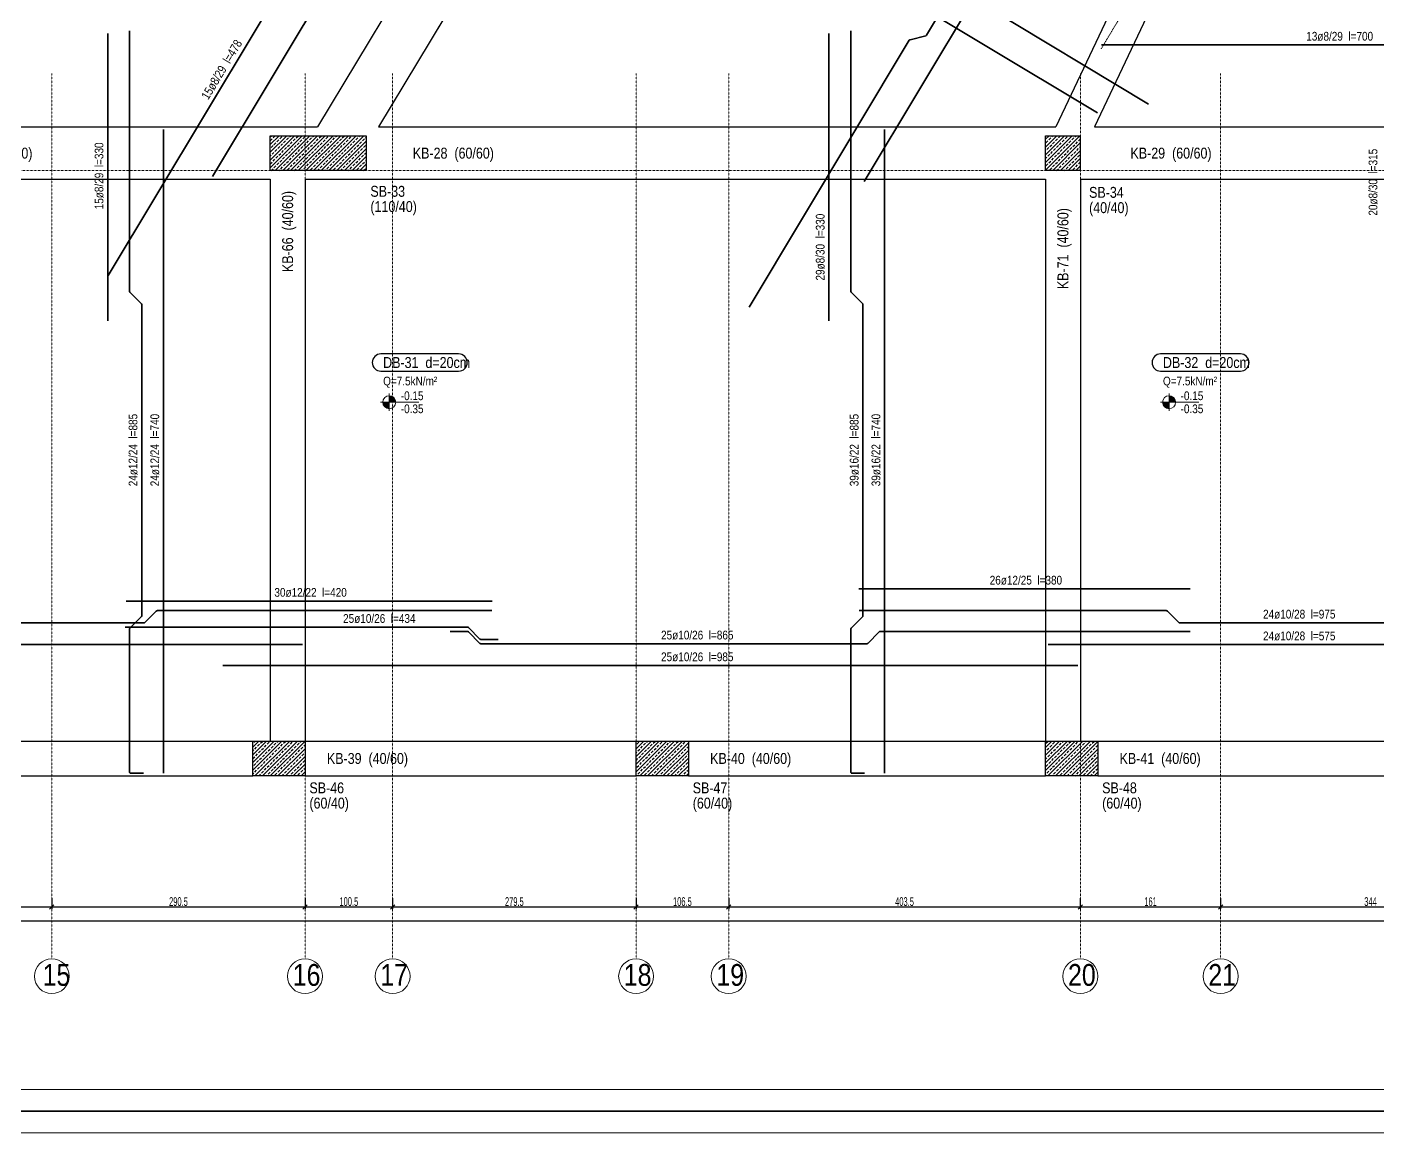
# Model space of a CAD drawing. Header units: millimetres. Extents: x -267 to 94375, y 6431 to 10838.
# Drawn here: x 69102 to 70653, y 6532 to 7802 of the extents above; entities that cross this region are included whole.
import ezdxf
from ezdxf.enums import TextEntityAlignment as Align

# ---------------------------------------------------------------- set-up
doc = ezdxf.new("R2010")
doc.units = ezdxf.units.MM
doc.header["$LTSCALE"] = 0.0001
doc.linetypes.add('DASHED', pattern=[19.05, 12.7, -6.35])
for name, color, linetype, lineweight in [('AKS BALONU (BEYKENT)', 7, 'Continuous', 20), ('AKS CIZGISI (BEYKENT)', 252, 'DASHED', 20), ('AKS NO (BEYKENT)', 3, 'Continuous', 20), ('AKS OLCU (BEYKENT)', 200, 'Continuous', 20), ('DONATI (BEYKENT)', 4, 'Continuous', 35), ('DONATI YAZISI (BEYKENT)', 3, 'Continuous', 20), ('DOSEME ISMI (BEYKENT)', 9, 'Continuous', 20), ('DOSEME PAFTA (BEYKENT)', 3, 'Continuous', 20), ('KIRIS (BEYKENT)', 2, 'Continuous', 30), ('KIRIS ISMI (BEYKENT)', 40, 'Continuous', 20), ('KOLON (BEYKENT)', 3, 'Continuous', 30), ('KOLON ISMI (BEYKENT)', 91, 'Continuous', 20), ('KOT CIZGI (BEYKENT)', 120, 'Continuous', 20), ('KOT YAZI (BEYKENT)', 7, 'Continuous', 20), ('SHEETSUMMARY-50', 152, 'Continuous', 20), ('SheetView', 40, 'Continuous', 20), ('SheetViewOut', 231, 'Continuous', 20), ('TARAMA (BEYKENT)', 252, 'Continuous', 25), ('YAZI (BEYKENT)', 140, 'Continuous', 20)]:
    doc.layers.add(name, color=color, linetype=linetype, lineweight=lineweight)
doc.styles.add('DONATI YAZISI (BEYKENT)', font='')
doc.styles.add('DSMOLC-50', font='bahnschrift light condensed', dxfattribs={"width": 0.75, "height": 10})
doc.styles.add('KOT (BEYKENT)', font='')
doc.styles.add('YAZI (BEYKENT)', font='')
doc.styles.get('DONATI YAZISI (BEYKENT)').set_extended_font_data('Bahnschrift Light Condensed')
doc.styles.get('KOT (BEYKENT)').set_extended_font_data('Bahnschrift Light Condensed')
doc.styles.get('YAZI (BEYKENT)').set_extended_font_data('Bahnschrift Light Condensed')
doc.dimstyles.new('DSMOLC-50', dxfattribs={"dimtxt": 10, "dimasz": 5, "dimexe": 2, "dimexo": 2, "dimgap": 1, "dimtad": 1, "dimdec": 1, "dimrnd": 0.5, "dimzin": 12, "dimdsep": 46, "dimtxsty": 'DSMOLC-50', "dimblk": 'OBLIQUE', "dimblk1": 'OBLIQUE', "dimblk2": 'OBLIQUE', "dimcen": 0, "dimclrt": 7, "dimadec": 0, "dimazin": 0, "dimtfac": 1, "dimtdec": 4, "dimtix": 1, "dimtmove": 2, "dimatfit": 3, "dimfxl": 1, "dimtzin": 0, "dimarcsym": 0})
pattern_1 = [(45, (63534.0714, 6088.7264), (-4.4194174, 4.4194174), []), (45, (63538.491, 6088.7264), (-4.4194174, 4.4194174), [3.125, -1.5625])]

# ---------------------------------------------------------------- blocks, each defined once
blk = doc.blocks.new('_Oblique')
at = {"color": 0, "linetype": 'ByBlock', "lineweight": -2}
blk.add_line((-0.5, -0.5), (0.5, 0.5), dxfattribs=at)
blk = doc.blocks.new('*D1133')
at = {"layer": 'AKS OLCU (BEYKENT)', "color": 0, "lineweight": -2, "transparency": 16777216}
for p, q in [((68971, 6801.3), (68971, 6789.3)), ((69130.3, 6801.3), (69130.3, 6789.3)), ((68971, 6791.3), (69130.3, 6791.3))]:
    blk.add_line(p, q, dxfattribs=at)
at = {"layer": 'DEFPOINTS', "color": 0, "lineweight": -3, "transparency": 16777216}
for p in [(68971, 6803.3), (69130.3, 6803.3), (69130.3, 6791.3)]:
    blk.add_point(p, dxfattribs=at)
at = {"layer": 'AKS OLCU (BEYKENT)', "color": 0, "lineweight": -2, "transparency": 16777216, "xscale": 5, "yscale": 5, "zscale": 5, "rotation": 180}
blk.add_blockref('_Oblique', (68971, 6791.3), dxfattribs=at)
at = {"layer": 'AKS OLCU (BEYKENT)', "color": 0, "lineweight": -2, "transparency": 16777216, "xscale": 5, "yscale": 5, "zscale": 5}
blk.add_blockref('_Oblique', (69130.3, 6791.3), dxfattribs=at)
at = {"layer": 'AKS OLCU (BEYKENT)', "color": 7, "transparency": 16777216, "insert": (69050.7, 6797.4), "char_height": 10, "attachment_point": 5, "style": 'DSMOLC-50'}
blk.add_mtext('159.5', dxfattribs=at)
blk = doc.blocks.new('*D1134')
at = {"layer": 'AKS OLCU (BEYKENT)', "color": 0, "lineweight": -2, "transparency": 16777216}
for p, q in [((69130.3, 6801.3), (69130.3, 6789.3)), ((69421, 6801.3), (69421, 6789.3)), ((69130.3, 6791.3), (69421, 6791.3))]:
    blk.add_line(p, q, dxfattribs=at)
at = {"layer": 'DEFPOINTS', "color": 0, "lineweight": -3, "transparency": 16777216}
for p in [(69130.3, 6803.3), (69421, 6803.3), (69421, 6791.3)]:
    blk.add_point(p, dxfattribs=at)
at = {"layer": 'AKS OLCU (BEYKENT)', "color": 0, "lineweight": -2, "transparency": 16777216, "xscale": 5, "yscale": 5, "zscale": 5, "rotation": 180}
blk.add_blockref('_Oblique', (69130.3, 6791.3), dxfattribs=at)
at = {"layer": 'AKS OLCU (BEYKENT)', "color": 0, "lineweight": -2, "transparency": 16777216, "xscale": 5, "yscale": 5, "zscale": 5}
blk.add_blockref('_Oblique', (69421, 6791.3), dxfattribs=at)
at = {"layer": 'AKS OLCU (BEYKENT)', "color": 7, "transparency": 16777216, "insert": (69275.7, 6797.4), "char_height": 10, "attachment_point": 5, "style": 'DSMOLC-50'}
blk.add_mtext('290.5', dxfattribs=at)
blk = doc.blocks.new('*D1135')
at = {"layer": 'AKS OLCU (BEYKENT)', "color": 0, "lineweight": -2, "transparency": 16777216}
for p, q in [((69421, 6801.3), (69421, 6789.3)), ((69521.6, 6801.3), (69521.6, 6789.3)), ((69421, 6791.3), (69521.6, 6791.3))]:
    blk.add_line(p, q, dxfattribs=at)
at = {"layer": 'DEFPOINTS', "color": 0, "lineweight": -3, "transparency": 16777216}
for p in [(69421, 6803.3), (69521.6, 6803.3), (69521.6, 6791.3)]:
    blk.add_point(p, dxfattribs=at)
at = {"layer": 'AKS OLCU (BEYKENT)', "color": 0, "lineweight": -2, "transparency": 16777216, "xscale": 5, "yscale": 5, "zscale": 5, "rotation": 180}
blk.add_blockref('_Oblique', (69421, 6791.3), dxfattribs=at)
at = {"layer": 'AKS OLCU (BEYKENT)', "color": 0, "lineweight": -2, "transparency": 16777216, "xscale": 5, "yscale": 5, "zscale": 5}
blk.add_blockref('_Oblique', (69521.6, 6791.3), dxfattribs=at)
at = {"layer": 'AKS OLCU (BEYKENT)', "color": 7, "transparency": 16777216, "insert": (69471.3, 6797.4), "char_height": 10, "attachment_point": 5, "style": 'DSMOLC-50'}
blk.add_mtext('100.5', dxfattribs=at)
blk = doc.blocks.new('*D1136')
at = {"layer": 'AKS OLCU (BEYKENT)', "color": 0, "lineweight": -2, "transparency": 16777216}
for p, q in [((69521.6, 6801.3), (69521.6, 6789.3)), ((69801, 6801.3), (69801, 6789.3)), ((69521.6, 6791.3), (69801, 6791.3))]:
    blk.add_line(p, q, dxfattribs=at)
at = {"layer": 'DEFPOINTS', "color": 0, "lineweight": -3, "transparency": 16777216}
for p in [(69521.6, 6803.3), (69801, 6803.3), (69801, 6791.3)]:
    blk.add_point(p, dxfattribs=at)
at = {"layer": 'AKS OLCU (BEYKENT)', "color": 0, "lineweight": -2, "transparency": 16777216, "xscale": 5, "yscale": 5, "zscale": 5, "rotation": 180}
blk.add_blockref('_Oblique', (69521.6, 6791.3), dxfattribs=at)
at = {"layer": 'AKS OLCU (BEYKENT)', "color": 0, "lineweight": -2, "transparency": 16777216, "xscale": 5, "yscale": 5, "zscale": 5}
blk.add_blockref('_Oblique', (69801, 6791.3), dxfattribs=at)
at = {"layer": 'AKS OLCU (BEYKENT)', "color": 7, "transparency": 16777216, "insert": (69661.3, 6797.4), "char_height": 10, "attachment_point": 5, "style": 'DSMOLC-50'}
blk.add_mtext('279.5', dxfattribs=at)
blk = doc.blocks.new('*D1137')
at = {"layer": 'AKS OLCU (BEYKENT)', "color": 0, "lineweight": -2, "transparency": 16777216}
for p, q in [((69801, 6801.3), (69801, 6789.3)), ((69907.4, 6801.3), (69907.4, 6789.3)), ((69801, 6791.3), (69907.4, 6791.3))]:
    blk.add_line(p, q, dxfattribs=at)
at = {"layer": 'DEFPOINTS', "color": 0, "lineweight": -3, "transparency": 16777216}
for p in [(69801, 6803.3), (69907.4, 6803.3), (69907.4, 6791.3)]:
    blk.add_point(p, dxfattribs=at)
at = {"layer": 'AKS OLCU (BEYKENT)', "color": 0, "lineweight": -2, "transparency": 16777216, "xscale": 5, "yscale": 5, "zscale": 5, "rotation": 180}
blk.add_blockref('_Oblique', (69801, 6791.3), dxfattribs=at)
at = {"layer": 'AKS OLCU (BEYKENT)', "color": 0, "lineweight": -2, "transparency": 16777216, "xscale": 5, "yscale": 5, "zscale": 5}
blk.add_blockref('_Oblique', (69907.4, 6791.3), dxfattribs=at)
at = {"layer": 'AKS OLCU (BEYKENT)', "color": 7, "transparency": 16777216, "insert": (69854.2, 6797.4), "char_height": 10, "attachment_point": 5, "style": 'DSMOLC-50'}
blk.add_mtext('106.5', dxfattribs=at)
blk = doc.blocks.new('*D1138')
at = {"layer": 'AKS OLCU (BEYKENT)', "color": 0, "lineweight": -2, "transparency": 16777216}
for p, q in [((69907.4, 6801.3), (69907.4, 6789.3)), ((70311, 6801.3), (70311, 6789.3)), ((69907.4, 6791.3), (70311, 6791.3))]:
    blk.add_line(p, q, dxfattribs=at)
at = {"layer": 'DEFPOINTS', "color": 0, "lineweight": -3, "transparency": 16777216}
for p in [(69907.4, 6803.3), (70311, 6803.3), (70311, 6791.3)]:
    blk.add_point(p, dxfattribs=at)
at = {"layer": 'AKS OLCU (BEYKENT)', "color": 0, "lineweight": -2, "transparency": 16777216, "xscale": 5, "yscale": 5, "zscale": 5, "rotation": 180}
blk.add_blockref('_Oblique', (69907.4, 6791.3), dxfattribs=at)
at = {"layer": 'AKS OLCU (BEYKENT)', "color": 0, "lineweight": -2, "transparency": 16777216, "xscale": 5, "yscale": 5, "zscale": 5}
blk.add_blockref('_Oblique', (70311, 6791.3), dxfattribs=at)
at = {"layer": 'AKS OLCU (BEYKENT)', "color": 7, "transparency": 16777216, "insert": (70109.2, 6797.4), "char_height": 10, "attachment_point": 5, "style": 'DSMOLC-50'}
blk.add_mtext('403.5', dxfattribs=at)
blk = doc.blocks.new('*D1139')
at = {"layer": 'AKS OLCU (BEYKENT)', "color": 0, "lineweight": -2, "transparency": 16777216}
for p, q in [((70311, 6801.3), (70311, 6789.3)), ((70472.1, 6801.3), (70472.1, 6789.3)), ((70311, 6791.3), (70472.1, 6791.3))]:
    blk.add_line(p, q, dxfattribs=at)
at = {"layer": 'DEFPOINTS', "color": 0, "lineweight": -3, "transparency": 16777216}
for p in [(70311, 6803.3), (70472.1, 6803.3), (70472.1, 6791.3)]:
    blk.add_point(p, dxfattribs=at)
at = {"layer": 'AKS OLCU (BEYKENT)', "color": 0, "lineweight": -2, "transparency": 16777216, "xscale": 5, "yscale": 5, "zscale": 5, "rotation": 180}
blk.add_blockref('_Oblique', (70311, 6791.3), dxfattribs=at)
at = {"layer": 'AKS OLCU (BEYKENT)', "color": 0, "lineweight": -2, "transparency": 16777216, "xscale": 5, "yscale": 5, "zscale": 5}
blk.add_blockref('_Oblique', (70472.1, 6791.3), dxfattribs=at)
at = {"layer": 'AKS OLCU (BEYKENT)', "color": 7, "transparency": 16777216, "insert": (70391.6, 6797.3), "char_height": 10, "attachment_point": 5, "style": 'DSMOLC-50'}
blk.add_mtext('161', dxfattribs=at)
blk = doc.blocks.new('*D1140')
at = {"layer": 'AKS OLCU (BEYKENT)', "color": 0, "lineweight": -2, "transparency": 16777216}
for p, q in [((70472.1, 6801.3), (70472.1, 6789.3)), ((70816, 6801.3), (70816, 6789.3)), ((70472.1, 6791.3), (70816, 6791.3))]:
    blk.add_line(p, q, dxfattribs=at)
at = {"layer": 'DEFPOINTS', "color": 0, "lineweight": -3, "transparency": 16777216}
for p in [(70472.1, 6803.3), (70816, 6803.3), (70816, 6791.3)]:
    blk.add_point(p, dxfattribs=at)
at = {"layer": 'AKS OLCU (BEYKENT)', "color": 0, "lineweight": -2, "transparency": 16777216, "xscale": 5, "yscale": 5, "zscale": 5, "rotation": 180}
blk.add_blockref('_Oblique', (70472.1, 6791.3), dxfattribs=at)
at = {"layer": 'AKS OLCU (BEYKENT)', "color": 0, "lineweight": -2, "transparency": 16777216, "xscale": 5, "yscale": 5, "zscale": 5}
blk.add_blockref('_Oblique', (70816, 6791.3), dxfattribs=at)
at = {"layer": 'AKS OLCU (BEYKENT)', "color": 7, "transparency": 16777216, "insert": (70644.1, 6797.4), "char_height": 10, "attachment_point": 5, "style": 'DSMOLC-50'}
blk.add_mtext('344', dxfattribs=at)
blk = doc.blocks.new('*D1145')
at = {"layer": 'AKS OLCU (BEYKENT)', "color": 0, "lineweight": -2, "transparency": 16777216}
for p, q in [((65186, 6801.3), (65186, 6773.3)), ((71556, 6801.3), (71556, 6773.3)), ((65186, 6775.3), (71556, 6775.3))]:
    blk.add_line(p, q, dxfattribs=at)
at = {"layer": 'DEFPOINTS', "color": 0, "lineweight": -3, "transparency": 16777216}
for p in [(65186, 6803.3), (71556, 6803.3), (71556, 6775.3)]:
    blk.add_point(p, dxfattribs=at)
at = {"layer": 'AKS OLCU (BEYKENT)', "color": 0, "lineweight": -2, "transparency": 16777216, "xscale": 5, "yscale": 5, "zscale": 5, "rotation": 180}
blk.add_blockref('_Oblique', (65186, 6775.3), dxfattribs=at)
at = {"layer": 'AKS OLCU (BEYKENT)', "color": 0, "lineweight": -2, "transparency": 16777216, "xscale": 5, "yscale": 5, "zscale": 5}
blk.add_blockref('_Oblique', (71556, 6775.3), dxfattribs=at)
at = {"layer": 'AKS OLCU (BEYKENT)', "color": 7, "transparency": 16777216, "insert": (68371, 6781.4), "char_height": 10, "attachment_point": 5, "style": 'DSMOLC-50'}
blk.add_mtext('6370', dxfattribs=at)

msp = doc.modelspace()

# ---------------------------------------------------------------- hatches: boundary and pattern name
at = {"layer": 'KOT CIZGI (BEYKENT)'}
h = msp.add_hatch(color=256, dxfattribs=at)
h.dxf.hatch_style = 1
h.paths.add_polyline_path([(69517.75, 7370.73), (69510.25, 7370.73, 0.4142136), (69517.75, 7363.23)])
h = msp.add_hatch(color=256, dxfattribs=at)
h.dxf.hatch_style = 1
h.paths.add_polyline_path([(69517.75, 7378.23), (69517.75, 7370.73), (69525.25, 7370.73, 0.4142136)])
h = msp.add_hatch(color=256, dxfattribs=at)
h.dxf.hatch_style = 1
h.paths.add_polyline_path([(70412.92, 7370.73), (70405.42, 7370.73, 0.4142136), (70412.92, 7363.23)])
h = msp.add_hatch(color=256, dxfattribs=at)
h.dxf.hatch_style = 1
h.paths.add_polyline_path([(70412.92, 7378.23), (70412.92, 7370.73), (70420.42, 7370.73, 0.4142136)])
at = {"layer": 'TARAMA (BEYKENT)'}
h = msp.add_hatch(dxfattribs=at)
h.set_pattern_fill('ANSI33', color=256, style=0, pattern_type=0)
h.set_pattern_definition(pattern_1)
h.paths.add_polyline_path([(69381.04, 7676.77), (69491.04, 7676.77), (69491.04, 7636.77), (69381.04, 7636.77)], flags=0)
h = msp.add_hatch(dxfattribs=at)
h.set_pattern_fill('ANSI33', color=256, style=0, pattern_type=0)
h.set_pattern_definition(pattern_1)
h.paths.add_polyline_path([(70271, 7676.77), (70311, 7676.77), (70311, 7636.77), (70271, 7636.77)], flags=0)
h = msp.add_hatch(dxfattribs=at)
h.set_pattern_fill('ANSI33', color=256, style=0, pattern_type=0)
h.set_pattern_definition(pattern_1)
h.paths.add_polyline_path([(69361.04, 6981.77), (69421.04, 6981.77), (69421.04, 6941.77), (69361.04, 6941.77)], flags=0)
h = msp.add_hatch(dxfattribs=at)
h.set_pattern_fill('ANSI33', color=256, style=0, pattern_type=0)
h.set_pattern_definition(pattern_1)
h.paths.add_polyline_path([(69801.05, 6981.77), (69861.05, 6981.77), (69861.05, 6941.77), (69801.05, 6941.77)], flags=0)
h = msp.add_hatch(dxfattribs=at)
h.set_pattern_fill('ANSI33', color=256, style=0, pattern_type=0)
h.set_pattern_definition(pattern_1)
h.paths.add_polyline_path([(70271.04, 6981.77), (70331.04, 6981.77), (70331.04, 6941.77), (70271.04, 6941.77)], flags=0)

# ---------------------------------------------------------------- linework, layer by layer
at = {"layer": 'AKS BALONU (BEYKENT)'}
for centre in [(69130.34, 6711.77), (69421.04, 6711.77), (69521.55, 6711.77), (69801.04, 6711.77), (69907.35, 6711.77), (70311.04, 6711.77), (70472.09, 6711.77)]:
    msp.add_circle(centre, 20, dxfattribs=at)
at = {"layer": 'AKS CIZGISI (BEYKENT)'}
for p, q in [((70430.4, 9227.43), (69567.18, 7789.68)), ((71000.54, 8885.13), (70334.9, 7776.47)), ((69130.34, 6731.77), (69130.34, 7748.07)), ((69421.04, 6731.77), (69421.04, 7748.07)), ((69521.55, 6731.77), (69521.55, 7748.07)), ((69801.04, 6731.77), (69801.04, 7748.07)), ((69907.35, 6731.77), (69907.35, 7748.07)), ((70311.04, 6731.77), (70311.04, 7748.07)), ((70472.09, 6731.77), (70472.09, 7748.07)), ((65385.37, 7636.77), (71771.03, 7636.77)), ((64986.04, 6941.77), (71771.03, 6941.77))]:
    msp.add_line(p, q, dxfattribs=at)
at = {"layer": 'DONATI (BEYKENT)'}
for points in [[(69314.61, 7630.01), (69800.95, 8440.04)], [(70062.82, 7624.2), (70382.34, 8156.37)], [(69682.31, 8092.17), (70330.75, 7702.85)], [(69194.53, 7464.05), (69194.53, 7794.05)], [(70022.39, 7464.05), (70022.39, 7794.05)], [(70335.19, 7780.94), (71033.04, 7780.94)], [(69258.53, 6944.77), (69258.53, 7683.77)], [(70086.39, 6944.77), (70086.39, 7683.77)], [(70056.93, 7156.48), (70436.94, 7156.48)], [(69215.81, 7142.48), (69635.81, 7142.48)], [(68688.68, 7092.48), (69418.04, 7092.48)], [(70274.04, 7092.48), (70847.35, 7092.48)], [(69326.55, 7068.48), (70308.04, 7068.48)]]:
    msp.add_lwpolyline(points, dxfattribs=at)
for points in [[(69930.75, 7479.98), (70114.68, 7786.34, -0.1989124), (70115.61, 7787.02), (70133.61, 7791.52, 0.1989124), (70134.53, 7792.2), (70272.9, 8022.66, 0.1989124), (70273.07, 8023.79), (70268.57, 8041.79, -0.1989124), (70268.74, 8042.93), (70442.1, 8331.67)], [(69614.82, 8178.18), (69862.74, 8029.34, -0.1989124), (69863.42, 8028.41), (69867.92, 8010.41, 0.1989124), (69868.6, 8009.49), (70179.57, 7822.78, 0.1989124), (70180.71, 7822.61), (70198.71, 7827.11, -0.1989124), (70199.85, 7826.94), (70389.35, 7713.16)], [(69194.92, 7516.14), (69419.62, 7890.39, -0.1989124), (69420.54, 7891.08), (69438.55, 7895.57, 0.1989124), (69439.47, 7896.26), (69449.76, 7913.4)], [(69235.53, 6944.77), (69221.03, 6944.77, -0.4142136), (69219.53, 6946.27), (69219.53, 7110.15, -0.1989124), (69219.97, 7111.21), (69233.09, 7124.33, 0.1989124), (69233.53, 7125.39), (69233.53, 7483.15, 0.1989124), (69233.09, 7484.21), (69219.97, 7497.33, -0.1989124), (69219.53, 7498.39), (69219.53, 7797.17)], [(70063.39, 6944.77), (70048.89, 6944.77, -0.4142136), (70047.39, 6946.27), (70047.39, 7110.15, -0.1989124), (70047.83, 7111.21), (70060.95, 7124.33, 0.1989124), (70061.39, 7125.39), (70061.39, 7483.15, 0.1989124), (70060.95, 7484.21), (70047.83, 7497.33, -0.1989124), (70047.39, 7498.39), (70047.39, 7797.17)], [(68562.22, 7131.48), (68858.98, 7131.48, -0.1989124), (68860.04, 7131.04), (68873.16, 7117.91, 0.1989124), (68874.22, 7117.48), (69236.06, 7117.48, 0.1989124), (69237.12, 7117.91), (69250.24, 7131.04, -0.1989124), (69251.3, 7131.48), (69635.61, 7131.48)], [(70057.21, 7131.48), (70409.85, 7131.48, -0.1989124), (70410.91, 7131.04), (70424.03, 7117.91, 0.1989124), (70425.09, 7117.48), (70694.16, 7117.48, 0.1989124), (70695.22, 7117.91), (70708.34, 7131.04, -0.1989124), (70709.4, 7131.48), (71020.6, 7131.48)], [(69214.45, 7112.48), (69607.46, 7112.48, -0.1989124), (69608.52, 7112.04), (69621.64, 7098.91, 0.1989124), (69622.7, 7098.48), (69642.7, 7098.48)], [(69587.46, 7107.48), (69607.46, 7107.48, -0.1989124), (69608.52, 7107.04), (69621.64, 7093.91, 0.1989124), (69622.7, 7093.48), (70065.96, 7093.48, 0.1989124), (70067.02, 7093.91), (70080.14, 7107.04, -0.1989124), (70081.2, 7107.48), (70436.94, 7107.48)]]:
    msp.add_lwpolyline(points, format="xyb", dxfattribs=at)
at = {"layer": 'DOSEME PAFTA (BEYKENT)', "lineweight": -3}
for points in [[(69508.04, 7406.45), (69597.34, 7406.45, 1), (69597.34, 7426.23), (69508.04, 7426.23, 1)], [(70403.2, 7406.45), (70494.81, 7406.45, 1), (70494.81, 7426.23), (70403.2, 7426.23, 1)]]:
    msp.add_lwpolyline(points, format="xyb", close=True, dxfattribs=at)
at = {"layer": 'KIRIS (BEYKENT)'}
for p, q in [((69864.22, 8400.97), (69435.41, 7686.77)), ((69915.66, 8370.09), (69505.4, 7686.77)), ((70453.12, 8047.4), (70283.07, 7686.77)), ((70496.14, 8044.83), (70327.29, 7686.77)), ((68980.52, 7686.77), (69435.41, 7686.77)), ((69505.4, 7686.77), (70283.07, 7686.77)), ((70327.29, 7686.77), (70996.04, 7686.77)), ((68959.89, 7626.77), (69381.04, 7626.77)), ((69381.04, 7626.77), (69381.04, 6981.67)), ((69421.04, 7626.77), (70271.04, 7626.77)), ((69421.04, 7626.77), (69421.04, 6981.77)), ((70271.04, 7626.77), (70271.04, 6981.77)), ((70311.04, 7626.77), (70985.04, 7626.77)), ((70311.04, 7626.77), (70311.04, 6981.67)), ((68681.45, 6981.77), (69361.14, 6981.77)), ((69421.14, 6981.77), (69801.05, 6981.77)), ((69861.05, 6981.77), (70271.04, 6981.77)), ((70331.04, 6981.77), (70756.02, 6981.77)), ((68681.01, 6941.77), (69361.14, 6941.77)), ((69421.14, 6941.77), (69801.05, 6941.77)), ((69861.05, 6941.77), (70271.04, 6941.77)), ((70331.04, 6941.77), (70756.02, 6941.77))]:
    msp.add_line(p, q, dxfattribs=at)
at = {"layer": 'KOLON (BEYKENT)'}
for points in [[(69381.04, 7676.77), (69491.04, 7676.77), (69491.04, 7636.77), (69381.04, 7636.77)], [(70271, 7676.77), (70311, 7676.77), (70311, 7636.77), (70271, 7636.77)], [(69361.04, 6981.77), (69421.04, 6981.77), (69421.04, 6941.77), (69361.04, 6941.77)], [(69801.05, 6981.77), (69861.05, 6981.77), (69861.05, 6941.77), (69801.05, 6941.77)], [(70271.04, 6981.77), (70331.04, 6981.77), (70331.04, 6941.77), (70271.04, 6941.77)]]:
    msp.add_lwpolyline(points, close=True, dxfattribs=at)
at = {"layer": 'KOT CIZGI (BEYKENT)'}
for p, q in [((69507.75, 7370.73), (69551.78, 7370.73)), ((69517.75, 7380.73), (69517.75, 7360.73)), ((70402.92, 7370.73), (70446.94, 7370.73)), ((70412.92, 7380.73), (70412.92, 7360.73))]:
    msp.add_line(p, q, dxfattribs=at)
for centre in [(69517.75, 7370.73), (70412.92, 7370.73)]:
    msp.add_circle(centre, 7.5, dxfattribs=at)
at = {"layer": 'SHEETSUMMARY-50', "const_width": 2, "flags": 128}
msp.add_lwpolyline([(57239.42, 6556.81), (72579.28, 6556.81), (72579.28, 10706.81), (57239.42, 10706.81)], close=True, dxfattribs=at)
at = {"layer": 'SheetView'}
msp.add_lwpolyline([(57264.42, 6581.81), (71954.28, 6581.81), (71954.28, 10681.81), (57264.42, 10681.81)], close=True, dxfattribs=at)
at = {"layer": 'SheetViewOut'}
msp.add_lwpolyline([(57214.42, 6531.81), (72604.28, 6531.81), (72604.28, 10731.81), (57214.42, 10731.81)], close=True, dxfattribs=at)

# ---------------------------------------------------------------- texts
at = {"layer": 'AKS NO (BEYKENT)', "style": 'YAZI (BEYKENT)'}
for s, p in [('15', (69119.77, 6700.77)), ('16', (69406.87, 6700.77)), ('17', (69507.38, 6700.77)), ('18', (69786.87, 6700.77)), ('19', (69893.19, 6700.77)), ('20', (70296.81, 6700.77)), ('21', (70457.86, 6700.77))]:
    msp.add_text(s, height=25, dxfattribs=at).set_placement(p)
at = {"layer": 'DONATI YAZISI (BEYKENT)', "style": 'DONATI YAZISI (BEYKENT)'}
for s, rotation, p in [(' 15ø8/29  l=478', 59, (69324.51, 7751.41)), (' 15ø8/29  l=330', 90, (69184.53, 7629.05)), (' 20ø8/30  l=315', 90, (70646.95, 7621.77)), (' 29ø8/30  l=330', 90, (70012.39, 7547.27)), (' 24ø12/24  l=885', 90, (69223.53, 7314.27)), (' 24ø12/24  l=740', 90, (69248.53, 7314.27)), (' 39ø16/22  l=885', 90, (70051.39, 7314.27)), (' 39ø16/22  l=740', 90, (70076.39, 7314.27))]:
    msp.add_text(s, height=10, rotation=rotation, dxfattribs=at).set_placement(p, align=Align.MIDDLE_CENTER)
for s, p in [(' 13ø8/29  l=700', (70607.14, 7790.94)), (' 26ø12/25  l=380', (70246.93, 7166.48)), (' 30ø12/22  l=420', (69425.81, 7152.48)), (' 25ø10/26  l=434', (69504.68, 7122.48)), (' 24ø10/28  l=975', (70560.69, 7127.48)), (' 25ø10/26  l=865', (69869.68, 7103.48)), (' 24ø10/28  l=575', (70560.69, 7102.48)), (' 25ø10/26  l=985', (69869.68, 7078.48))]:
    msp.add_text(s, height=10, dxfattribs=at).set_placement(p, align=Align.MIDDLE_CENTER)
at = {"layer": 'DOSEME ISMI (BEYKENT)', "style": 'YAZI (BEYKENT)'}
for s, p in [('DB-31  d=20cm', (69510.68, 7410.11)), ('DB-32  d=20cm', (70405.84, 7410.11))]:
    msp.add_text(s, height=12.5, dxfattribs=at).set_placement(p)
at = {"layer": 'KIRIS ISMI (BEYKENT)', "style": 'YAZI (BEYKENT)'}
for s, p in [('KB-27  (60/60)', (69015, 7650.52)), ('KB-28  (60/60)', (69544.72, 7650.52)), ('KB-29  (60/60)', (70368.56, 7650.52)), ('KB-39  (40/60)', (69446.14, 6955.52)), ('KB-40  (40/60)', (69886.05, 6955.52)), ('KB-41  (40/60)', (70356.04, 6955.52))]:
    msp.add_text(s, height=12.5, dxfattribs=at).set_placement(p)
for s, p in [('KB-66  (40/60)', (69407.29, 7520.22)), ('KB-71  (40/60)', (70297.29, 7500.56))]:
    msp.add_text(s, height=12.5, rotation=90, dxfattribs=at).set_placement(p)
at = {"layer": 'KOLON ISMI (BEYKENT)', "style": 'YAZI (BEYKENT)'}
for s, p in [('SB-33', (69496.04, 7606.68)), ('SB-34', (70321.04, 7605.45)), ('(110/40)', (69496.04, 7589.18)), ('(40/40)', (70321.04, 7587.95)), ('SB-46', (69426.04, 6921.77)), ('SB-47', (69866.05, 6921.77)), ('SB-48', (70336.04, 6921.77)), ('(60/40)', (69426.04, 6904.27)), ('(60/40)', (69866.05, 6904.27)), ('(60/40)', (70336.04, 6904.27))]:
    msp.add_text(s, height=12.5, dxfattribs=at).set_placement(p)
at = {"layer": 'KOT YAZI (BEYKENT)', "style": 'KOT (BEYKENT)'}
for s, p in [(' -0.15', (69527.75, 7373.23)), (' -0.15', (70422.92, 7373.23)), (' -0.35', (69527.75, 7358.23)), (' -0.35', (70422.92, 7358.23))]:
    msp.add_text(s, height=10, dxfattribs=at).set_placement(p)
at = {"layer": 'YAZI (BEYKENT)', "style": 'YAZI (BEYKENT)'}
for p in [(69510.68, 7390.11), (70405.84, 7390.11)]:
    msp.add_text('Q=7.5kN/m²', height=10, dxfattribs=at).set_placement(p)

# ---------------------------------------------------------------- dimensions: what is measured, and where the dimension line sits
at = {"layer": 'AKS OLCU (BEYKENT)'}
for base, p1, p2, picture, middle in [((71556.03, 6775.26), (65186.04, 6803.26), (71556.03, 6803.26), '*D1145', (68371.03, 6781.36)), ((69130.34, 6791.26), (68971.03, 6803.26), (69130.34, 6803.26), '*D1133', (69050.69, 6797.36)), ((69421.04, 6791.26), (69130.34, 6803.26), (69421.04, 6803.26), '*D1134', (69275.69, 6797.36)), ((69521.55, 6791.26), (69421.04, 6803.26), (69521.55, 6803.26), '*D1135', (69471.29, 6797.36)), ((69801.04, 6791.26), (69521.55, 6803.26), (69801.04, 6803.26), '*D1136', (69661.29, 6797.36)), ((69907.35, 6791.26), (69801.04, 6803.26), (69907.35, 6803.26), '*D1137', (69854.2, 6797.36)), ((70311.04, 6791.26), (69907.35, 6803.26), (70311.04, 6803.26), '*D1138', (70109.2, 6797.36)), ((70472.0859, 6791.2568), (70311.0364, 6803.2568), (70472.0859, 6803.2568), '*D1139', (70391.5611, 6797.3083)), ((70816.0364, 6791.2568), (70472.0859, 6803.2568), (70816.0364, 6803.2568), '*D1140', (70644.0611, 6797.3599))]:
    dim = msp.add_linear_dim(base=base, p1=p1, p2=p2, dimstyle='DSMOLC-50', dxfattribs=at)
    dim.commit()
    dim.dimension.update_dxf_attribs({"geometry": picture, "text_midpoint": middle})

doc.saveas('drawing.dxf')
